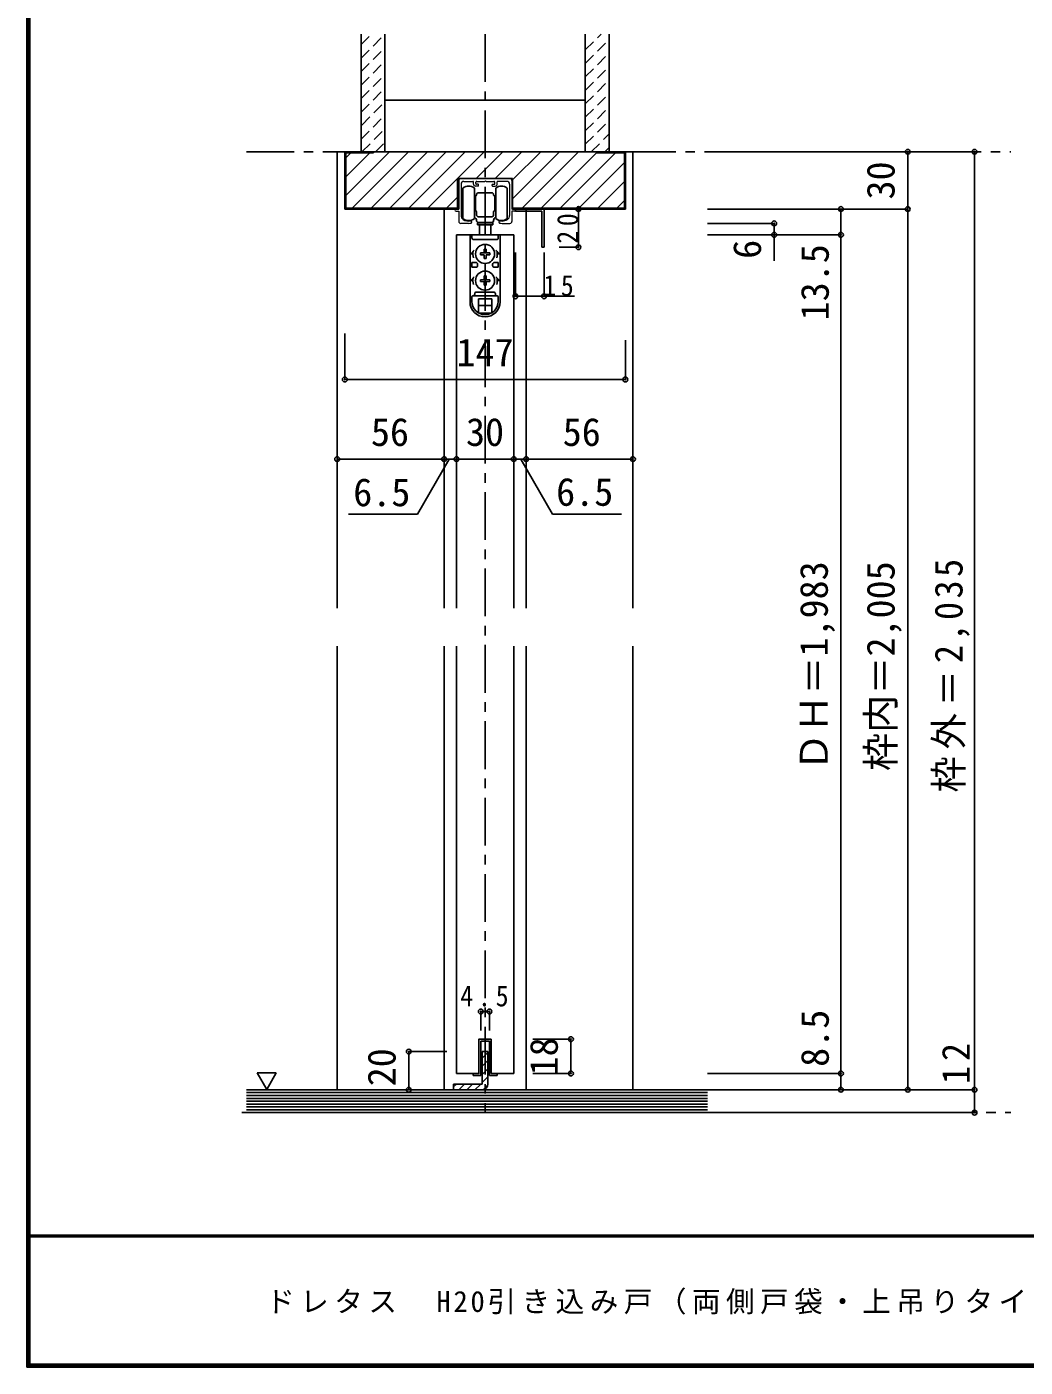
# Model space of a CAD drawing. Units: millimetres at full size, sheet at 1:5. Extents: x -3109 to 977, y -718 to 696.
# Drawn here: x -973 to -450, y -701 to 1 of the extents above; entities that cross this region are included whole.
import ezdxf
from ezdxf.enums import TextEntityAlignment as Align

# ---------------------------------------------------------------- set-up
doc = ezdxf.new("R2010")
doc.units = ezdxf.units.MM
doc.header["$LTSCALE"] = 5
doc.header["$PDMODE"] = 32
doc.header["$PDSIZE"] = 2.5
doc.linetypes.add('CHAIN1', pattern=[8, 5, -1, 1, -1])
doc.linetypes.add('DASHED1', pattern=[1.8, 1.2, -0.6])
doc.layers.add('0-0_補助線', color=7, linetype='Continuous', lineweight=18)
for name, color, linetype in [('0-1_通り芯', 4, 'CHAIN1'), ('0-2_柱', 7, 'Continuous'), ('0-3_仕上げ', 2, 'Continuous'), ('0-4_枠', 3, 'Continuous'), ('0-6_扉', 6, 'Continuous'), ('0-7_金物', 7, 'Continuous'), ('0-A_文字', 7, 'Continuous'), ('0-B_寸法', 7, 'Continuous'), ('0-C_ハッチ', 4, 'DASHED1'), ('F-0_補助線', 7, 'Continuous'), ('F-1_枠', 6, 'Continuous'), ('F-A_文字', 7, 'Continuous')]:
    doc.layers.add(name, color=color, linetype=linetype)
doc.styles.add('ＭＳ ゴシック', font='')
doc.styles.get('ＭＳ ゴシック').set_extended_font_data('MS Gothic')

# ---------------------------------------------------------------- blocks, each defined once
blk = doc.blocks.new('戸車(上吊)')
at = {"layer": '0-7_金物'}
for p, q in [((-11.601, 12.792), (-11.601, 28.792)), ((-5.601, 28.792), (-5.601, 20.792)), ((5.599, 28.792), (5.599, 20.792)), ((11.599, 12.792), (11.599, 28.792)), ((-5.601, 24.792), (-5.301, 24.792)), ((-5.601, 23.292), (-5.101, 23.292)), ((-5.101, 24.592), (-5.301, 24.792)), ((-5.301, 23.292), (-5.101, 23.492)), ((-5.101, 24.792), (-5.101, 20.792)), ((-5.001, 24.792), (-5.101, 24.792)), ((-3.501, 26.292), (-0.001, 26.292)), ((3.499, 26.292), (-0.001, 26.292)), ((4.999, 24.792), (5.099, 24.792)), ((5.099, 24.792), (5.099, 20.792)), ((5.099, 24.592), (5.299, 24.792)), ((5.299, 23.292), (5.099, 23.492)), ((5.599, 23.292), (5.099, 23.292)), ((5.599, 24.792), (5.299, 24.792)), ((-5.601, 20.792), (-5.601, 12.792)), ((-5.601, 18.292), (-5.101, 18.292)), ((-5.601, 16.792), (-5.301, 16.792)), ((-5.101, 18.092), (-5.301, 18.292)), ((-5.101, 16.992), (-5.301, 16.792)), ((-5.101, 16.792), (-5.101, 20.792)), ((-5.001, 16.792), (-5.101, 16.792)), ((-4.501, 14.792), (-4.501, 16.292)), ((4.499, 14.792), (4.499, 16.292)), ((4.999, 16.792), (5.099, 16.792)), ((5.099, 16.792), (5.099, 20.792)), ((5.099, 18.092), (5.299, 18.292)), ((5.599, 18.292), (5.099, 18.292)), ((5.099, 16.992), (5.299, 16.792)), ((5.599, 16.792), (5.299, 16.792)), ((5.599, 20.792), (5.599, 12.792)), ((-4.001, 10.492), (-4.001, 9.492)), ((3.999, 10.492), (-4.001, 10.492)), ((-4.001, 9.492), (3.999, 9.492)), ((-3.501, 13.792), (-0.001, 13.792)), ((-0.001, 10.792), (-3.501, 10.792)), ((-3.001, 10.792), (-3.001, 10.492)), ((-3.001, 4.292), (-3.001, 9.492)), ((3.499, 13.792), (-0.001, 13.792)), ((-0.001, 10.792), (3.499, 10.792)), ((2.999, 10.792), (2.999, 10.492)), ((2.999, 9.492), (2.999, 4.292)), ((3.999, 10.492), (3.999, 9.492)), ((-7.9, 4.292), (-7.9, -30.608)), ((-7.857, 4.292), (7.943, 4.292)), ((-6.9, 4.292), (-6.9, 2.792)), ((-5.9, 1.792), (5.9, 1.792)), ((6.9, 4.292), (6.9, 2.792)), ((7.9, 4.292), (7.9, -30.608)), ((-5.657, -3.708), (-7.5, -5.708)), ((-6.4, -5.708), (-7.5, -5.708)), ((-0.52, -5.188), (-2.45, -5.222)), ((-2.45, -5.222), (-2.45, -6.194)), ((-0.52, -6.227), (-2.45, -6.194)), ((-0.52, -5.188), (-0.486, -3.258)), ((-0.52, -6.227), (-0.486, -8.158)), ((0.486, -3.258), (-0.486, -3.258)), ((0.52, -5.188), (0.486, -3.258)), ((0.52, -6.227), (0.486, -8.158)), ((0.52, -5.188), (2.45, -5.222)), ((0.52, -6.227), (2.45, -6.194)), ((2.45, -6.194), (2.45, -5.222)), ((5.657, -3.708), (7.5, -5.708)), ((6.4, -5.708), (7.5, -5.708)), ((-6.9, -10.208), (-6.9, -12.708)), ((-4.9, -10.208), (-6.9, -10.208)), ((-4.9, -12.708), (-6.9, -12.708)), ((-3.9, -11.208), (-3.9, -11.708)), ((-0.486, -8.158), (0.486, -8.158)), ((3.9, -11.208), (3.9, -11.708)), ((4.9, -10.208), (6.9, -10.208)), ((4.9, -12.708), (6.9, -12.708)), ((6.9, -10.208), (6.9, -12.708)), ((-5.657, -17.708), (-7.5, -19.708)), ((-6.4, -19.708), (-7.5, -19.708)), ((-0.52, -19.188), (-2.45, -19.222)), ((-2.45, -19.222), (-2.45, -20.194)), ((-0.52, -20.227), (-2.45, -20.194)), ((-0.52, -19.188), (-0.486, -17.258)), ((-0.52, -20.227), (-0.486, -22.158)), ((0.486, -17.258), (-0.486, -17.258)), ((0.52, -19.188), (0.486, -17.258)), ((0.52, -20.227), (0.486, -22.158)), ((0.52, -19.188), (2.45, -19.222)), ((0.52, -20.227), (2.45, -20.194)), ((2.45, -20.194), (2.45, -19.222)), ((5.657, -17.708), (7.5, -19.708)), ((6.4, -19.708), (7.5, -19.708)), ((-6.4, -27.708), (6.4, -27.708)), ((-4.4, -25.708), (4.4, -25.708)), ((-0.486, -22.158), (0.486, -22.158)), ((-6.9, -30.608), (-6.9, -28.208)), ((-3.5, -29.208), (3.5, -29.208)), ((-3.5, -36.554), (-3.5, -29.208)), ((-3.5, -32.708), (3.5, -32.708)), ((3.5, -36.554), (3.5, -29.208)), ((6.9, -30.608), (6.9, -28.208)), ((-3.028, -36.808), (3.028, -36.808))]:
    blk.add_line(p, q, dxfattribs=at)
for centre in [(0, -5.708), (0, -19.708)]:
    blk.add_circle(centre, 5, dxfattribs=at)
for centre, radius, start, end in [((-8.601, 24.792), 5, 53.1301, 126.8699), ((8.599, 24.792), 5, 53.1301, 126.8699), ((-5.001, 25.292), 0.5, 270, 0), ((-3.501, 25.292), 1, 90, 180), ((3.499, 25.292), 1, 0, 90), ((4.999, 25.292), 0.5, 180, 270), ((-5.001, 16.292), 0.5, 0, 90), ((-3.501, 14.792), 1, 180, 270), ((3.499, 14.792), 1, 270, 0), ((4.999, 16.292), 0.5, 90, 180), ((-8.601, 16.792), 5, 233.1301, 306.8699), ((-6.501, 11.792), 2, 0, 63.25632), ((-3.501, 11.792), 1, 180, 270), ((3.499, 11.792), 1, 270, 0), ((6.499, 11.792), 2, 116.74368, 180), ((8.599, 16.792), 5, 233.1301, 306.8699), ((-5.9, 2.792), 1, 180, 270), ((5.9, 2.792), 1, 270, 0), ((0, -5.708), 6.4, 167.82427, 198.20996), ((0, -5.708), 6.4, 341.79004, 12.17573), ((-4.9, -11.208), 1, 0, 90), ((-4.9, -11.708), 1, 270, 0), ((4.9, -11.208), 1, 90, 180), ((4.9, -11.708), 1, 180, 270), ((0, -19.708), 6.4, 167.82427, 198.20996), ((0, -19.708), 6.4, 341.79004, 12.17573), ((-6.4, -28.208), 0.5, 90, 180), ((-6.4, -26.708), 1, 270, 0), ((-4.4, -26.708), 1, 90, 180), ((4.4, -26.708), 1, 0, 90), ((6.4, -26.708), 1, 180, 270), ((6.4, -28.208), 0.5, 0, 90), ((0, -30.808), 7.9, 180, 0), ((0, -30.608), 6.9, 180, 0)]:
    blk.add_arc(centre, radius, start, end, dxfattribs=at)
blk = doc.blocks.new('3方枠引込戸用金具(1)')
at = {"layer": '0-0_補助線'}
for p, q in [((-13.764, 11.457), (-13.764, 5.586)), ((-13.764, 8.684), (-13.764, -3.543)), ((-12.564, 12.457), (-12.746, 12.457)), ((-12.564, 12.457), (13.036, 12.457)), ((-12.564, 9.457), (-12.564, -6.915)), ((-11.064, 10.957), (-6.364, 10.957)), ((-6.064, 9.457), (-6.064, 10.657)), ((-3.664, 8.457), (-5.064, 8.457)), ((-4.864, 9.757), (-4.864, 10.457)), ((-3.664, 9.457), (-4.564, 9.457)), ((-4.364, 10.957), (-0.384, 10.957)), ((-3.364, 8.757), (-3.364, 9.157)), ((-0.384, 10.957), (0.136, 11.257)), ((3.636, 8.757), (3.636, 9.157)), ((3.936, 9.457), (4.836, 9.457)), ((3.936, 8.457), (5.336, 8.457)), ((5.136, 9.757), (5.136, 10.457)), ((6.336, 9.457), (6.336, 10.657)), ((11.336, 10.957), (6.636, 10.957)), ((12.836, 9.457), (12.836, -6.915)), ((14.036, 11.457), (14.036, 5.815)), ((14.036, 8.684), (14.036, -3.543)), ((-15.164, -3.543), (-13.764, -3.543)), ((-15.164, -4.743), (-13.764, -4.743)), ((-13.764, -4.743), (-13.764, -10.043)), ((-13.764, -6.946), (-13.764, -7.018)), ((15.436, -3.543), (14.036, -3.543)), ((15.436, -4.743), (14.036, -4.743)), ((14.036, -4.743), (14.036, -10.043)), ((-8.664, -11.043), (-12.764, -11.043)), ((-7.114, -9.994), (-7.114, -10.609)), ((7.386, -10.609), (7.386, -9.994)), ((8.936, -11.043), (13.036, -11.043))]:
    blk.add_line(p, q, dxfattribs=at)
blk.add_lwpolyline([(0.136, 11.257), (0.655, 10.957), (4.636, 10.957)], dxfattribs=at)
for centre, radius, start, end in [((-12.764, 11.457), 1, 90, 180), ((-11.064, 9.457), 1.5, 90, 180), ((-6.364, 10.657), 0.3, 0, 90), ((-5.064, 9.457), 1, 180, 270), ((-4.364, 10.457), 0.5, 90, 180), ((-4.564, 9.757), 0.3, 180, 270), ((-3.664, 9.157), 0.3, 0, 90), ((-3.664, 8.757), 0.3, 270, 0), ((3.936, 9.157), 0.3, 90, 180), ((3.936, 8.757), 0.3, 180, 270), ((4.636, 10.457), 0.5, 0, 90), ((4.836, 9.757), 0.3, 270, 0), ((5.336, 9.457), 1, 270, 0), ((6.636, 10.657), 0.3, 90, 180), ((11.336, 9.457), 1.5, 0, 90), ((13.036, 11.457), 1, 0, 90), ((-15.164, -4.143), 0.6, 90, 180), ((-15.164, -4.143), 0.6, 180, 270), ((-10.064, -6.915), 2.5, 180, 235.9442), ((10.336, -6.915), 2.5, 304.0558, 0), ((15.436, -4.143), 0.6, 0, 90), ((15.436, -4.143), 0.6, 270, 0), ((-12.764, -10.043), 1, 180, 270), ((-8.664, -4.843), 5, 235.9442, 283.64168), ((-8.664, -4.843), 6.2, 270, 282.23163), ((-7.414, -9.994), 0.3, 360, 103.64168), ((-7.414, -10.609), 0.3, 282.23163, 0), ((7.686, -9.994), 0.3, 76.35832, 180), ((7.686, -10.609), 0.3, 180, 257.76837), ((8.936, -4.843), 6.2, 257.76837, 270), ((8.936, -4.843), 5, 256.35832, 270), ((8.936, -4.843), 5, 270, 304.0558), ((13.036, -10.043), 1, 270, 0)]:
    blk.add_arc(centre, radius, start, end, dxfattribs=at)

msp = doc.modelspace()

# ---------------------------------------------------------------- linework, layer by layer
at = {"layer": '0-1_通り芯'}
for p, q in [((-733.203, -2.5), (-733.203, -567.5)), ((-858.203, -64.151), (-457.703, -64.151)), ((-860.594, -567.5), (-457.703, -567.5))]:
    msp.add_line(p, q, dxfattribs=at)
at = {"layer": '0-2_柱', "color": 3}
for p, q in [((-785.703, -37.151), (-680.703, -37.151)), ((-806.703, -64.151), (-659.703, -64.151))]:
    msp.add_line(p, q, dxfattribs=at)
at = {"layer": '0-3_仕上げ'}
for p, q in [((-798.203, -64.151), (-798.203, -2.5)), ((-785.703, -64.151), (-785.703, -2.5)), ((-680.703, -64.151), (-680.703, -2.5)), ((-668.203, -64.151), (-668.203, -2.5)), ((-858.203, -555.5), (-616.703, -555.5)), ((-858.203, -567.5), (-616.703, -567.5))]:
    msp.add_line(p, q, dxfattribs=at)
at = {"layer": '0-3_仕上げ', "color": 7}
for p, q in [((-858.203, -557), (-616.703, -557)), ((-858.203, -558.5), (-616.703, -558.5)), ((-858.203, -560), (-616.703, -560)), ((-858.203, -561.5), (-616.703, -561.5)), ((-858.203, -563), (-616.703, -563)), ((-858.203, -564.5), (-616.703, -564.5)), ((-858.203, -566), (-616.703, -566))]:
    msp.add_line(p, q, dxfattribs=at)
at = {"layer": '0-4_枠', "color": 4}
for p, q in [((-810.703, -64.151), (-810.703, -303.151)), ((-810.703, -64.151), (-806.703, -64.151)), ((-754.703, -94.151), (-754.703, -303.151)), ((-711.703, -303.151), (-711.703, -94.151)), ((-810.703, -323.151), (-810.703, -555.5)), ((-754.703, -323.151), (-754.703, -555.5)), ((-711.703, -555.5), (-711.703, -323.151)), ((-655.703, -555.5), (-655.703, -323.151))]:
    msp.add_line(p, q, dxfattribs=at)
at = {"layer": '0-4_枠'}
for p, q in [((-806.703, -94.151), (-806.703, -64.151)), ((-659.703, -64.151), (-806.703, -64.151)), ((-806.203, -93.651), (-806.203, -64.651)), ((-791.703, -64.651), (-806.203, -64.651)), ((-791.703, -64.151), (-791.703, -64.651)), ((-674.703, -64.651), (-674.703, -64.151)), ((-674.703, -64.651), (-660.203, -64.651)), ((-660.203, -93.651), (-660.203, -64.651)), ((-659.703, -94.151), (-659.703, -64.151)), ((-718.803, -78.151), (-747.603, -78.151)), ((-747.603, -94.151), (-747.603, -78.151)), ((-718.803, -94.151), (-718.803, -78.151)), ((-747.603, -94.151), (-806.703, -94.151)), ((-806.203, -93.651), (-747.603, -93.651)), ((-660.203, -93.651), (-718.803, -93.651)), ((-659.703, -94.151), (-718.803, -94.151))]:
    msp.add_line(p, q, dxfattribs=at)
at = {"layer": '0-4_枠', "color": 4}
msp.add_lwpolyline([(-655.703, -303.151), (-655.703, -64.151), (-659.703, -64.151)], dxfattribs=at)
at = {"layer": '0-6_扉'}
for p, q in [((-718.203, -107.651), (-748.203, -107.651)), ((-748.203, -107.651), (-748.203, -303.151)), ((-718.203, -107.651), (-718.203, -303.151)), ((-748.203, -323.151), (-748.203, -547)), ((-718.203, -323.151), (-718.203, -547)), ((-729.953, -529), (-729.953, -547)), ((-736.453, -547), (-748.203, -547)), ((-718.203, -547), (-729.953, -547))]:
    msp.add_line(p, q, dxfattribs=at)
msp.add_lwpolyline([(-729.953, -529), (-736.453, -529), (-736.453, -547)], dxfattribs=at)
at = {"layer": '0-7_金物'}
for p, q in [((-717.303, -94.151), (-717.303, -95.351)), ((-703.503, -95.351), (-717.303, -95.351)), ((-703.503, -95.351), (-703.503, -114.151)), ((-702.303, -94.151), (-702.303, -114.151)), ((-702.303, -114.151), (-703.503, -114.151)), ((-736.453, -529), (-729.953, -529)), ((-730.953, -530), (-735.453, -530)), ((-735.453, -548), (-735.453, -530)), ((-730.953, -530), (-730.953, -548)), ((-729.953, -529), (-729.953, -547)), ((-735.453, -548), (-739.453, -548)), ((-730.953, -548), (-726.953, -548))]:
    msp.add_line(p, q, dxfattribs=at)
at = {"layer": '0-7_金物', "color": 3}
for p, q in [((-734.703, -535.5), (-734.703, -552.5)), ((-734.703, -535.5), (-731.703, -535.5)), ((-731.703, -552.5), (-731.703, -535.5)), ((-749.703, -552.5), (-734.703, -552.5)), ((-749.703, -552.5), (-749.703, -555.5)), ((-734.703, -555.5), (-749.703, -555.5))]:
    msp.add_line(p, q, dxfattribs=at)
at = {"layer": '0-7_金物'}
for points in [[(-739.453, -548), (-739.453, -547), (-736.453, -547), (-736.453, -529)], [(-729.953, -547), (-726.953, -547), (-726.953, -548)]]:
    msp.add_lwpolyline(points, dxfattribs=at)
at = {"layer": '0-7_金物', "color": 3}
msp.add_arc((-734.703, -552.5), 3, 270, 0, dxfattribs=at)
at = {"layer": '0-A_文字'}
for p, q in [((-852.638, -546.686), (-842.638, -546.686)), ((-852.638, -546.686), (-847.638, -555.347)), ((-842.638, -546.686), (-847.638, -555.347))]:
    msp.add_line(p, q, dxfattribs=at)
at = {"layer": '0-B_寸法', "color": 4}
for p, q in [((-476.703, -64.151), (-616.703, -64.151)), ((-511.703, -64.151), (-511.703, -555.5)), ((-476.703, -567.5), (-476.703, -64.151)), ((-684.303, -94.151), (-694.303, -94.151)), ((-684.303, -114.151), (-684.303, -94.151)), ((-511.703, -94.151), (-616.703, -94.151)), ((-546.703, -94.151), (-546.703, -555.5)), ((-581.703, -101.651), (-616.703, -101.651)), ((-581.703, -121.338), (-581.703, -101.651)), ((-546.703, -107.651), (-616.703, -107.651)), ((-717.303, -139.866), (-717.303, -116.996)), ((-702.303, -139.866), (-702.303, -116.996)), ((-684.303, -114.151), (-694.303, -114.151)), ((-717.303, -139.866), (-686.393, -139.866)), ((-806.703, -183.455), (-806.703, -159.397)), ((-659.703, -183.455), (-659.703, -162.897)), ((-810.703, -225.151), (-810.703, -288.151)), ((-754.703, -225.151), (-748.203, -225.151)), ((-748.203, -225.151), (-718.203, -225.151)), ((-718.203, -225.151), (-711.703, -225.151)), ((-655.703, -225.151), (-655.703, -288.151)), ((-735.453, -514.5), (-730.953, -514.5)), ((-735.453, -514.5), (-735.453, -524.5)), ((-730.953, -514.5), (-730.953, -524.5)), ((-688.203, -529), (-708.203, -529)), ((-688.203, -547), (-688.203, -529)), ((-773.203, -555.5), (-773.203, -535.5)), ((-773.203, -535.5), (-753.203, -535.5)), ((-688.203, -547), (-708.203, -547)), ((-546.703, -547), (-616.703, -547)), ((-773.203, -555.5), (-753.203, -555.5)), ((-476.703, -555.5), (-616.703, -555.5)), ((-476.703, -567.5), (-616.703, -567.5))]:
    msp.add_line(p, q, dxfattribs=at)
at = {"layer": '0-B_寸法'}
for p in [(-511.703, -64.151), (-476.703, -64.151), (-684.303, -94.151), (-546.703, -94.151), (-511.703, -94.151), (-581.703, -101.651), (-581.703, -107.651), (-546.703, -107.651), (-684.303, -114.151), (-717.303, -139.866), (-702.303, -139.866), (-806.703, -183.455), (-659.703, -183.455), (-810.703, -225.151), (-754.703, -225.151), (-748.203, -225.151), (-718.203, -225.151), (-711.703, -225.151), (-655.703, -225.151), (-735.453, -514.5), (-730.953, -514.5), (-688.203, -529), (-773.203, -535.5), (-688.203, -547), (-546.703, -547), (-773.203, -555.5), (-546.703, -555.5), (-511.703, -555.5), (-511.703, -555.5), (-476.703, -555.5), (-476.703, -567.5)]:
    msp.add_point(p, dxfattribs=at)
at = {"layer": '0-C_ハッチ'}
for p, q in [((-798.175, -15.118), (-785.557, -2.5)), ((-798.175, -8.046), (-792.628, -2.5)), ((-680.703, -10.755), (-672.448, -2.5)), ((-680.703, -17.826), (-668.203, -5.326)), ((-798.175, -22.189), (-785.675, -9.689)), ((-680.703, -24.897), (-668.203, -12.397)), ((-798.175, -29.26), (-785.675, -16.76)), ((-680.703, -31.968), (-668.203, -19.468)), ((-798.175, -36.331), (-785.675, -23.831)), ((-680.703, -39.039), (-668.203, -26.539)), ((-798.175, -43.402), (-785.675, -30.902)), ((-680.703, -46.11), (-668.203, -33.61)), ((-797.853, -50.151), (-785.675, -37.973)), ((-680.703, -53.181), (-668.203, -40.681)), ((-798.203, -57.572), (-785.675, -45.044)), ((-680.703, -60.252), (-668.203, -47.752)), ((-797.711, -64.151), (-785.675, -52.115)), ((-677.531, -64.151), (-668.203, -54.823)), ((-790.64, -64.151), (-785.675, -59.186)), ((-670.46, -64.151), (-668.203, -61.894))]:
    msp.add_line(p, q, dxfattribs=at)
at = {"layer": '0-C_ハッチ', "linetype": 'Continuous'}
for p, q in [((-806.203, -87.124), (-783.231, -64.151)), ((-806.203, -67.325), (-803.53, -64.651)), ((-806.203, -77.224), (-793.63, -64.651)), ((-802.831, -93.651), (-773.331, -64.151)), ((-792.932, -93.651), (-763.432, -64.151)), ((-783.032, -93.651), (-753.532, -64.151)), ((-773.133, -93.651), (-743.633, -64.151)), ((-763.233, -93.651), (-733.733, -64.151)), ((-737.834, -78.151), (-723.834, -64.151)), ((-727.934, -78.151), (-713.934, -64.151)), ((-718.803, -78.919), (-704.035, -64.151)), ((-718.803, -88.819), (-694.135, -64.151)), ((-713.736, -93.651), (-684.236, -64.151)), ((-703.836, -93.651), (-674.703, -64.518)), ((-664.937, -64.651), (-693.937, -93.651)), ((-684.037, -93.651), (-660.203, -69.817)), ((-674.138, -93.651), (-660.203, -79.716)), ((-753.334, -93.651), (-747.603, -87.92)), ((-664.238, -93.651), (-660.203, -89.616)), ((-734.703, -538.982), (-731.703, -535.982)), ((-734.703, -543.225), (-731.703, -540.225)), ((-734.703, -547.468), (-731.703, -544.468)), ((-749.703, -553.982), (-748.221, -552.5)), ((-746.978, -555.5), (-743.978, -552.5)), ((-742.735, -555.5), (-739.735, -552.5)), ((-738.493, -555.5), (-735.493, -552.5)), ((-734.703, -551.71), (-731.703, -548.71)), ((-734.209, -555.459), (-731.743, -552.993))]:
    msp.add_line(p, q, dxfattribs=at)
at = {"layer": 'F-0_補助線', "color": 4}
for p, q in [((-806.703, -183.455), (-659.703, -183.455)), ((-810.703, -225.151), (-754.703, -225.151)), ((-711.703, -225.151), (-655.703, -225.151))]:
    msp.add_line(p, q, dxfattribs=at)
at = {"layer": 'F-0_補助線'}
for p, q in [((-751.98, -225.151), (-768.591, -253.922)), ((-768.591, -253.922), (-804.751, -253.922))]:
    msp.add_line(p, q, dxfattribs=at)
msp.add_lwpolyline([(-714.426, -225.151), (-697.815, -253.922), (-661.655, -253.922)], dxfattribs=at)
for p in [(-806.703, -183.455), (-659.703, -183.455), (-810.703, -225.151), (-754.703, -225.151), (-711.703, -225.151), (-655.703, -225.151)]:
    msp.add_point(p, dxfattribs=at)
at = {"layer": 'F-1_枠'}
for p, q in [((-973.347, 695.833), (-973.347, -700.833)), ((-972.514, 695.833), (-972.514, -700.833)), ((-971.68, 695.833), (-971.68, -700.833)), ((976.653, -631.667), (-973.347, -631.667)), ((976.653, -632.5), (-973.347, -632.5)), ((976.653, -699.167), (-973.347, -699.167)), ((976.653, -700), (-973.347, -700)), ((976.653, -700.833), (-973.347, -700.833))]:
    msp.add_line(p, q, dxfattribs=at)

# ---------------------------------------------------------------- block references
at = {"layer": '0-7_金物'}
for name, p in [('3方枠引込戸用金具(1)', (-733.203, -90.608)), ('戸車(上吊)', (-733.202, -111.944))]:
    msp.add_blockref(name, p, dxfattribs=at)

# ---------------------------------------------------------------- texts
at = {"layer": '0-B_寸法', "style": 'ＭＳ ゴシック'}
for s, p in [('30', (-514.203, -89.151)), ('6', (-584.203, -120.239)), ('13.5', (-548.703, -152.474)), ('ＤＨ＝1,983', (-549.203, -388.543)), ('枠内＝2,005', (-514.203, -388.543)), ('8.5', (-548.703, -543.5)), ('18', (-690.703, -548)), ('20', (-775.703, -553.707))]:
    msp.add_text(s, height=14.66, rotation=90, dxfattribs=at).set_placement(p, align=Align.BOTTOM_LEFT)
for s, p in [('30', (-743.203, -222.651)), ('30', (-743.203, -222.651)), ('6.5', (-802.288, -254.218)), ('6.5', (-695.951, -254.006))]:
    msp.add_text(s, height=14.66, dxfattribs=at).set_placement(p, align=Align.BOTTOM_LEFT)
at = {"layer": '0-B_寸法', "attachment_point": 7, "rotation": 90, "style": 'ＭＳ ゴシック'}
for s, insert, char_height in [('\\T1.36;\\W0.9;20', (-684.303, -112.276), 11), ('\\T1.19;\\W0.95;枠外＝2,035', (-479.203, -399.793), 14.66), ('\\T1.27;\\W0.95;12', (-479.203, -552.5), 14.66)]:
    msp.add_mtext(s, dxfattribs=dict(at, insert=insert, char_height=char_height))
at = {"layer": '0-B_寸法', "char_height": 11, "attachment_point": 7, "style": 'ＭＳ ゴシック'}
for s, insert in [('\\T1.36;\\W0.9;15', (-702.643, -139.866)), ('\\T1.38;\\W0.9;4.5', (-746.203, -512))]:
    msp.add_mtext(s, dxfattribs=dict(at, insert=insert))
at = {"layer": 'F-0_補助線', "style": 'ＭＳ ゴシック'}
for s, p in [('147', (-748.203, -180.955)), ('56', (-793.023, -222.651)), ('56', (-692.523, -222.651))]:
    msp.add_text(s, height=14.66, dxfattribs=at).set_placement(p, align=Align.BOTTOM_LEFT)
at = {"layer": 'F-A_文字', "insert": (-847.938, -673.333), "char_height": 11, "attachment_point": 7, "style": 'ＭＳ ゴシック'}
msp.add_mtext('\\T1.19;ドレタス\u3000H20引き込み戸（両側戸袋・上吊りタイプ）\u3000固定枠155㎜幅', dxfattribs=at)

doc.saveas('drawing.dxf')
